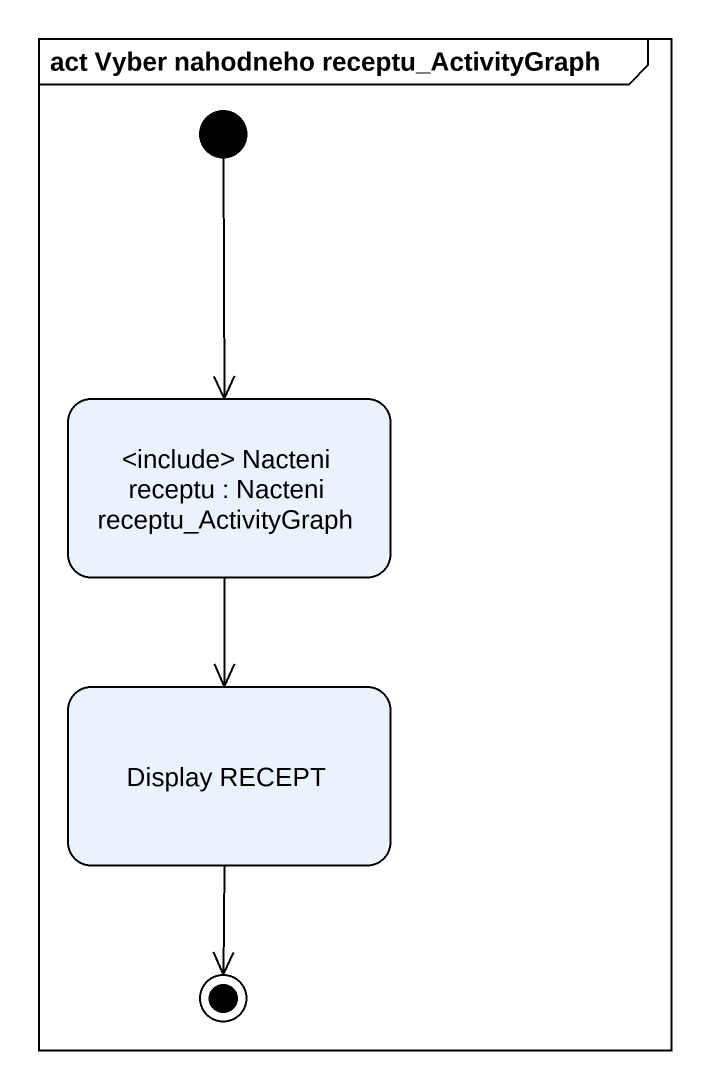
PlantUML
@startuml
mainframe act Vyber nahodneho receptu_ActivityGraph
hide empty description
state "<include> Nacteni receptu : Nacteni receptu_ActivityGraph" as include_Nacteni_receptu
state "Display RECEPT" as Display_RECEPT
[*] --> include_Nacteni_receptu
include_Nacteni_receptu --> Display_RECEPT
Display_RECEPT --> [*]
@enduml
